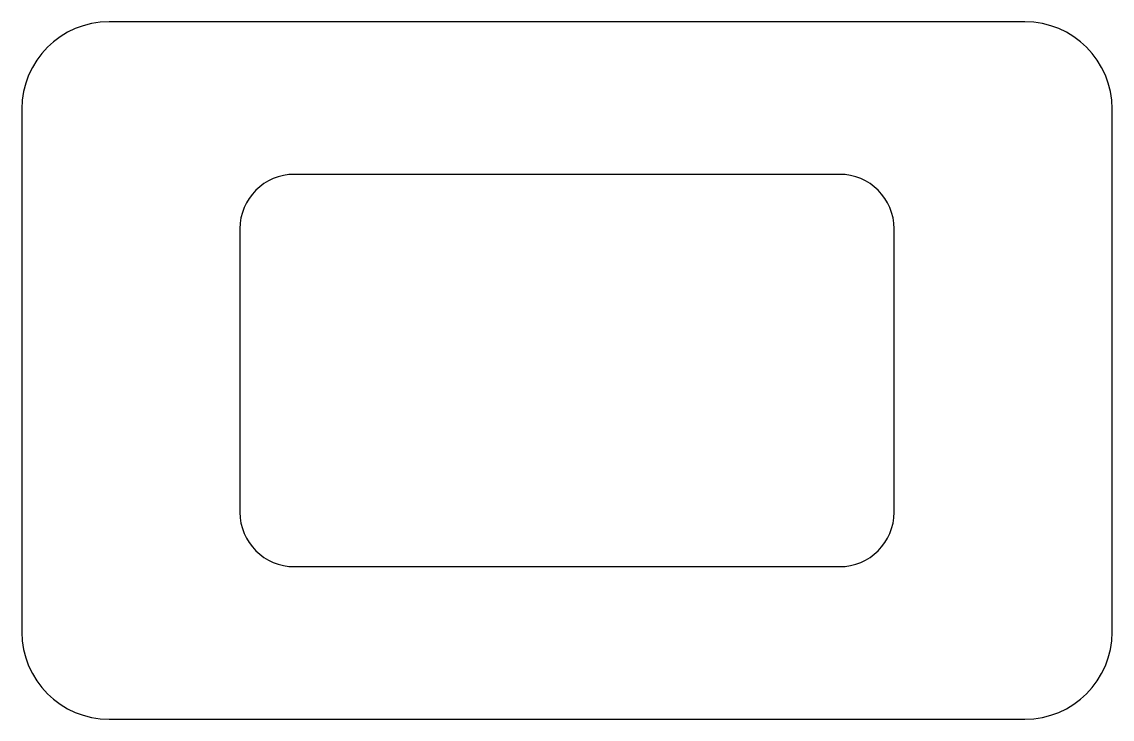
# Model space of a CAD drawing. Header units: millimetres. Extents: x -50 to 50, y -32 to 32.
import ezdxf

# ---------------------------------------------------------------- set-up
doc = ezdxf.new("R2010")
doc.units = ezdxf.units.MM

msp = doc.modelspace()

# ---------------------------------------------------------------- linework, layer by layer
at = {"layer": 'PROFILE'}
for p, q in [((42, 32), (-42, 32)), ((-50, 24), (-50, -24)), ((50, -24), (50, 24)), ((25, 18), (-25, 18)), ((-30, 13), (-30, -13)), ((30, -13), (30, 13)), ((-25, -18), (25, -18)), ((-42, -32), (42, -32))]:
    msp.add_line(p, q, dxfattribs=at)
for centre, radius, start, end in [((-42, 24), 8, 90, 180), ((42, 24), 8, 0, 90), ((-25, 13), 5, 90, 180), ((25, 13), 5, 0, 90), ((-25, -13), 5, 180, 270), ((25, -13), 5, 270, 360), ((-42, -24), 8, 180, 270), ((42, -24), 8, 270, 360)]:
    msp.add_arc(centre, radius, start, end, dxfattribs=at)

doc.saveas('drawing.dxf')
